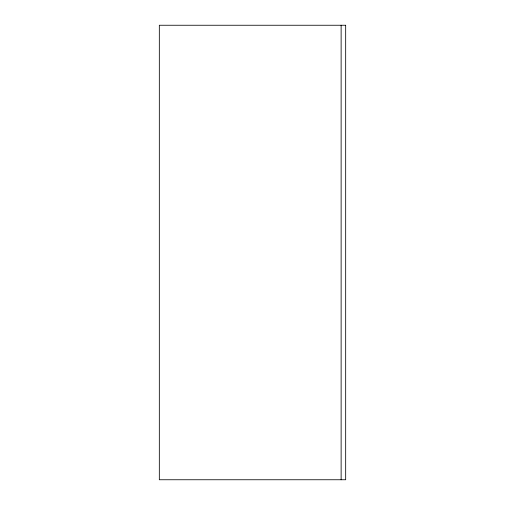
<?xml version="1.0" encoding="UTF-8"?>
<svg xmlns="http://www.w3.org/2000/svg" width="505" height="505" viewBox="0 0 505 505"><rect width="100%" height="100%" fill="white"/><g stroke="black" fill="none" stroke-linecap="round" stroke-linejoin="round"><path stroke-width="0.76" d="M341.127 25.25L341.127 479.75M345.673 25.25L159.327 25.25L159.327 479.75L345.673 479.75L345.673 25.25"/></g></svg>
